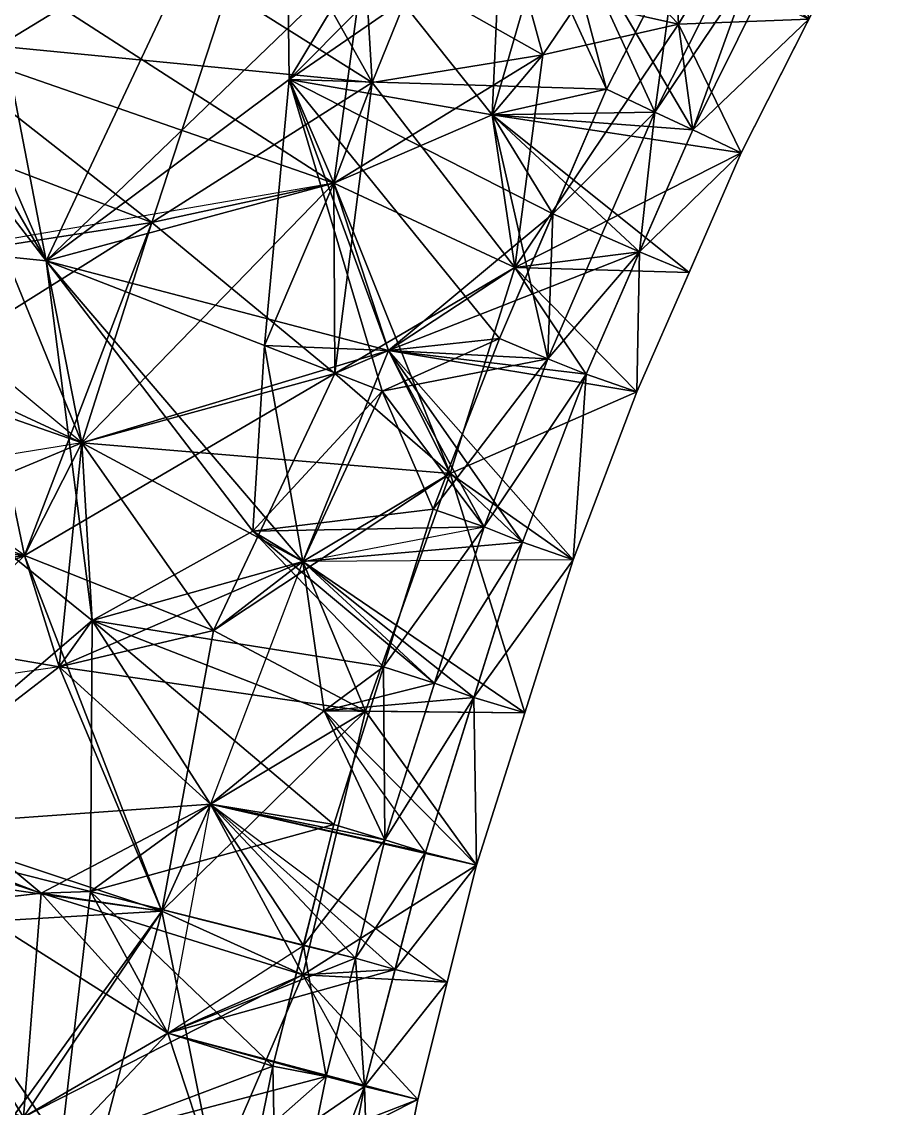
# Model space of a CAD drawing. Extents: x -22.5 to 0, y 0 to 22.5.
# Drawn here: x -19.476 to -16.12, y 4.005 to 8.275 of the extents above; entities that cross this region are included whole.
import ezdxf

# ---------------------------------------------------------------- set-up
doc = ezdxf.new("R2010")
doc.units = 0

msp = doc.modelspace()

# ---------------------------------------------------------------- linework, layer by layer
at = {"layer": 'Boundaries'}
for p, q in [((-16.63, 9.09, 59.83), (-17.18, 8.01, 59.83)), ((-16.12, 8.81, 58.9), (-16.65, 7.76, 58.9)), ((-17.18, 8.01, 59.83), (-17.6, 7.03, 59.83)), ((-16.65, 7.76, 58.9), (-17.06, 6.82, 58.9)), ((-17.6, 7.03, 59.83), (-17.86, 6.36, 59.83)), ((-17.06, 6.82, 58.9), (-17.31, 6.16, 58.9)), ((-17.86, 6.36, 59.83), (-18.25, 5.12, 59.83)), ((-17.31, 6.16, 58.9), (-17.69, 4.96, 58.9)), ((-18.25, 5.12, 59.83), (-18.49, 4.17, 59.83)), ((-17.69, 4.96, 58.9), (-17.92, 4.04, 58.9)), ((-18.49, 4.17, 59.83), (-18.68, 3.24, 59.83)), ((-17.92, 4.04, 58.9), (-18.1, 3.14, 58.9))]:
    msp.add_line(p, q, dxfattribs=at)
at = {"layer": 'Crown wall side1'}
for points in [[(-16.99, 7.92, 59.5), (-17.41, 6.95, 59.49), (-17.6, 7.03, 59.83), (-17.18, 8.01, 59.83)], [(-16.84, 7.85, 59.24), (-17.26, 6.89, 59.24), (-17.41, 6.95, 59.49), (-16.99, 7.92, 59.5)], [(-16.65, 7.76, 58.9), (-17.06, 6.82, 58.9), (-17.26, 6.89, 59.24), (-16.84, 7.85, 59.24)], [(-17.41, 6.95, 59.49), (-17.66, 6.29, 59.49), (-17.86, 6.36, 59.83), (-17.6, 7.03, 59.83)], [(-17.26, 6.89, 59.24), (-17.51, 6.23, 59.24), (-17.66, 6.29, 59.49), (-17.41, 6.95, 59.49)], [(-17.06, 6.82, 58.9), (-17.31, 6.16, 58.9), (-17.51, 6.23, 59.24), (-17.26, 6.89, 59.24)], [(-17.66, 6.29, 59.49), (-18.05, 5.06, 59.5), (-18.25, 5.12, 59.83), (-17.86, 6.36, 59.83)], [(-17.51, 6.23, 59.24), (-17.89, 5.01, 59.24), (-18.05, 5.06, 59.5), (-17.66, 6.29, 59.49)], [(-17.31, 6.16, 58.9), (-17.69, 4.96, 58.9), (-17.89, 5.01, 59.24), (-17.51, 6.23, 59.24)], [(-18.05, 5.06, 59.5), (-18.28, 4.13, 59.5), (-18.49, 4.17, 59.83), (-18.25, 5.12, 59.83)], [(-17.89, 5.01, 59.24), (-18.13, 4.09, 59.24), (-18.28, 4.13, 59.5), (-18.05, 5.06, 59.5)], [(-17.69, 4.96, 58.9), (-17.92, 4.04, 58.9), (-18.13, 4.09, 59.24), (-17.89, 5.01, 59.24)], [(-18.28, 4.13, 59.5), (-18.47, 3.2, 59.5), (-18.68, 3.24, 59.83), (-18.49, 4.17, 59.83)], [(-18.13, 4.09, 59.24), (-18.31, 3.17, 59.24), (-18.47, 3.2, 59.5), (-18.28, 4.13, 59.5)], [(-17.92, 4.04, 58.9), (-18.1, 3.14, 58.9), (-18.31, 3.17, 59.24), (-18.13, 4.09, 59.24)]]:
    msp.add_3dface(points, dxfattribs=at)
at = {"layer": 'Crown wall side2'}
for points in [[(-16.45, 8.99, 59.49), (-16.99, 7.92, 59.5), (-17.18, 8.01, 59.83), (-16.63, 9.09, 59.83)], [(-16.31, 8.92, 59.24), (-16.84, 7.85, 59.24), (-16.99, 7.92, 59.5), (-16.45, 8.99, 59.49)], [(-16.12, 8.81, 58.9), (-16.65, 7.76, 58.9), (-16.84, 7.85, 59.24), (-16.31, 8.92, 59.24)]]:
    msp.add_3dface(points, dxfattribs=at)
at = {"layer": 'Elements'}
for points in [[(-20.62, 8.95, 57.86), (-19.96, 10.34, 58.95), (-21.18, 7.52, 58.95), (-19.3809, 7.3356, 59.3866)], [(-20.62, 8.95, 57.86), (-18.4414, 9.3324, 59.4007), (-19.96, 10.34, 58.95), (-19.3809, 7.3356, 59.3866)], [(-18.4414, 9.3324, 59.4007), (-19.3809, 7.3356, 59.3866), (-20.62, 8.95, 57.86), (-19.9997, 8.7684, 57.583)], [(-18.4414, 9.3324, 59.4007), (-18.4262, 8.0477, 59.5337), (-19.3809, 7.3356, 59.3866), (-19.9997, 8.7684, 57.583)], [(-18.13, 8.54, 58.27), (-18.4262, 8.0477, 59.5337), (-18.4414, 9.3324, 59.4007), (-19.9997, 8.7684, 57.583)], [(-17.38, 8.77, 59.03), (-17.5839, 8.8957, 59.6403), (-18.4414, 9.3324, 59.4007), (-18.4262, 8.0477, 59.5337)], [(-17.38, 8.77, 59.03), (-18.4414, 9.3324, 59.4007), (-18.13, 8.54, 58.27), (-18.4262, 8.0477, 59.5337)], [(-19.76, 9.08, 57), (-19.4827, 9.2617, 55.4401), (-18.5327, 8.8106, 56.4522), (-20.0343, 7.896, 55.4259)], [(-19.76, 9.08, 57), (-18.5327, 8.8106, 56.4522), (-19.89, 8.21, 57.17), (-20.0343, 7.896, 55.4259)], [(-19.76, 9.08, 57), (-18.0996, 8.0356, 57.2863), (-18.13, 8.54, 58.27), (-19.9997, 8.7684, 57.583)], [(-19.89, 8.21, 57.17), (-18.0996, 8.0356, 57.2863), (-19.76, 9.08, 57), (-19.9997, 8.7684, 57.583)], [(-19.89, 8.21, 57.17), (-18.5327, 8.8106, 56.4522), (-19.76, 9.08, 57), (-18.0996, 8.0356, 57.2863)], [(-19.76, 9.08, 57), (-18.5327, 8.8106, 56.4522), (-18.13, 8.54, 58.27), (-18.0996, 8.0356, 57.2863)], [(-18.13, 8.54, 58.27), (-18.0996, 8.0356, 57.2863), (-18.5327, 8.8106, 56.4522), (-17.6819, 9.0679, 57.1389)], [(-18.13, 8.54, 58.27), (-17.4293, 8.1443, 57.8816), (-18.0996, 8.0356, 57.2863), (-17.6819, 9.0679, 57.1389)], [(-16.9274, 8.888, 57.9847), (-17.4293, 8.1443, 57.8816), (-18.13, 8.54, 58.27), (-17.6819, 9.0679, 57.1389)], [(-20.62, 8.95, 57.86), (-19.3809, 7.3356, 59.3866), (-21.18, 7.52, 58.95), (-19.9997, 8.7684, 57.583)], [(-17.38, 8.77, 59.03), (-16.8967, 8.2651, 58.373), (-16.9274, 8.888, 57.9847), (-16.4901, 8.9422, 58.4206)], [(-16.3852, 8.2847, 58.9), (-16.8967, 8.2651, 58.373), (-17.38, 8.77, 59.03), (-16.4901, 8.9422, 58.4206)], [(-17.18, 8.01, 59.83), (-18.4262, 8.0477, 59.5337), (-17.5839, 8.8957, 59.6403), (-17.6291, 7.9093, 58.9515)], [(-17.5839, 8.8957, 59.6403), (-18.4262, 8.0477, 59.5337), (-17.38, 8.77, 59.03), (-17.6291, 7.9093, 58.9515)], [(-18.13, 8.54, 58.27), (-16.9274, 8.888, 57.9847), (-17.38, 8.77, 59.03), (-16.8967, 8.2651, 58.373)], [(-18.13, 8.54, 58.27), (-17.4293, 8.1443, 57.8816), (-16.9274, 8.888, 57.9847), (-16.8967, 8.2651, 58.373)], [(-17.18, 8.01, 59.83), (-17.5839, 8.8957, 59.6403), (-17.38, 8.77, 59.03), (-17.6291, 7.9093, 58.9515)], [(-17.38, 8.77, 59.03), (-16.905, 8.5499, 59.83), (-17.5839, 8.8957, 59.6403), (-17.18, 8.01, 59.83)], [(-18.5327, 8.8106, 56.4522), (-18.9658, 7.4862, 56.6293), (-19.89, 8.21, 57.17), (-20.0343, 7.896, 55.4259)], [(-19.89, 8.21, 57.17), (-18.9658, 7.4862, 56.6293), (-18.5327, 8.8106, 56.4522), (-18.0996, 8.0356, 57.2863)], [(-21.18, 7.52, 58.95), (-19.3809, 7.3356, 59.3866), (-19.89, 8.21, 57.17), (-19.9997, 8.7684, 57.583)], [(-19.3809, 7.3356, 59.3866), (-18.4262, 8.0477, 59.5337), (-18.13, 8.54, 58.27), (-19.9997, 8.7684, 57.583)], [(-19.89, 8.21, 57.17), (-18.25, 7.64, 58.45), (-18.13, 8.54, 58.27), (-19.9997, 8.7684, 57.583)], [(-18.13, 8.54, 58.27), (-18.0996, 8.0356, 57.2863), (-19.89, 8.21, 57.17), (-19.9997, 8.7684, 57.583)], [(-18.25, 7.64, 58.45), (-19.3809, 7.3356, 59.3866), (-18.13, 8.54, 58.27), (-19.9997, 8.7684, 57.583)], [(-19.89, 8.21, 57.17), (-19.3809, 7.3356, 59.3866), (-18.25, 7.64, 58.45), (-19.9997, 8.7684, 57.583)], [(-17.38, 8.77, 59.03), (-18.4262, 8.0477, 59.5337), (-18.13, 8.54, 58.27), (-17.6291, 7.9093, 58.9515)], [(-17.38, 8.77, 59.03), (-17.6291, 7.9093, 58.9515), (-18.13, 8.54, 58.27), (-16.8967, 8.2651, 58.373)], [(-16.84, 7.85, 59.24), (-17.6291, 7.9093, 58.9515), (-17.38, 8.77, 59.03), (-16.8967, 8.2651, 58.373)], [(-17.38, 8.77, 59.03), (-16.84, 7.85, 59.24), (-16.99, 7.92, 59.5), (-17.6291, 7.9093, 58.9515)], [(-16.99, 7.92, 59.5), (-17.18, 8.01, 59.83), (-17.38, 8.77, 59.03), (-17.6291, 7.9093, 58.9515)], [(-16.84, 7.85, 59.24), (-17.38, 8.77, 59.03), (-16.99, 7.92, 59.5), (-16.6157, 8.4764, 59.3646)], [(-17.38, 8.77, 59.03), (-17.18, 8.01, 59.83), (-16.99, 7.92, 59.5), (-16.905, 8.5499, 59.83)], [(-17.38, 8.77, 59.03), (-16.84, 7.85, 59.24), (-16.3852, 8.2847, 58.9), (-16.6157, 8.4764, 59.3646)], [(-16.84, 7.85, 59.24), (-17.38, 8.77, 59.03), (-16.3852, 8.2847, 58.9), (-16.8967, 8.2651, 58.373)], [(-16.99, 7.92, 59.5), (-17.38, 8.77, 59.03), (-16.905, 8.5499, 59.83), (-16.6157, 8.4764, 59.3646)], [(-18.13, 8.54, 58.27), (-18.25, 7.64, 58.45), (-19.89, 8.21, 57.17), (-18.0996, 8.0356, 57.2863)], [(-18.13, 8.54, 58.27), (-19.3809, 7.3356, 59.3866), (-18.25, 7.64, 58.45), (-18.4262, 8.0477, 59.5337)], [(-18.13, 8.54, 58.27), (-18.4262, 8.0477, 59.5337), (-18.25, 7.64, 58.45), (-17.6291, 7.9093, 58.9515)], [(-18.25, 7.64, 58.45), (-17.4293, 8.1443, 57.8816), (-18.13, 8.54, 58.27), (-17.6291, 7.9093, 58.9515)], [(-18.25, 7.64, 58.45), (-18.0996, 8.0356, 57.2863), (-18.13, 8.54, 58.27), (-17.4293, 8.1443, 57.8816)], [(-18.13, 8.54, 58.27), (-17.6291, 7.9093, 58.9515), (-17.4293, 8.1443, 57.8816), (-16.8967, 8.2651, 58.373)], [(-16.84, 7.85, 59.24), (-16.3852, 8.2847, 58.9), (-16.65, 7.76, 58.9), (-16.8967, 8.2651, 58.373)], [(-17.5399, 7.3089, 58.2062), (-17.6291, 7.9093, 58.9515), (-16.65, 7.76, 58.9), (-16.8967, 8.2651, 58.373)], [(-16.65, 7.76, 58.9), (-17.6291, 7.9093, 58.9515), (-16.84, 7.85, 59.24), (-16.8967, 8.2651, 58.373)], [(-17.4293, 8.1443, 57.8816), (-17.6291, 7.9093, 58.9515), (-17.5399, 7.3089, 58.2062), (-16.8967, 8.2651, 58.373)], [(-19.24, 6.62, 58.06), (-20.9701, 8.0598, 57.1749), (-21.18, 7.52, 58.95), (-19.89, 8.21, 57.17)], [(-21.18, 7.52, 58.95), (-19.24, 6.62, 58.06), (-19.89, 8.21, 57.17), (-19.3809, 7.3356, 59.3866)], [(-19.24, 6.62, 58.06), (-20.9701, 8.0598, 57.1749), (-19.89, 8.21, 57.17), (-20.87, 7.19, 56.74)], [(-20.87, 7.19, 56.74), (-19.89, 8.21, 57.17), (-19.4659, 6.1773, 56.7279), (-18.9658, 7.4862, 56.6293)], [(-19.4659, 6.1773, 56.7279), (-19.89, 8.21, 57.17), (-20.87, 7.19, 56.74), (-19.24, 6.62, 58.06)], [(-19.89, 8.21, 57.17), (-18.9658, 7.4862, 56.6293), (-20.87, 7.19, 56.74), (-20.0343, 7.896, 55.4259)], [(-19.89, 8.21, 57.17), (-19.24, 6.62, 58.06), (-18.25, 7.64, 58.45), (-19.3809, 7.3356, 59.3866)], [(-19.89, 8.21, 57.17), (-19.24, 6.62, 58.06), (-19.4659, 6.1773, 56.7279), (-18.9658, 7.4862, 56.6293)], [(-18.25, 7.64, 58.45), (-18.9658, 7.4862, 56.6293), (-19.89, 8.21, 57.17), (-18.0996, 8.0356, 57.2863)], [(-18.25, 7.64, 58.45), (-19.24, 6.62, 58.06), (-19.89, 8.21, 57.17), (-18.9658, 7.4862, 56.6293)], [(-17.5399, 7.3089, 58.2062), (-17.4293, 8.1443, 57.8816), (-18.25, 7.64, 58.45), (-17.6291, 7.9093, 58.9515)], [(-17.5399, 7.3089, 58.2062), (-18.0996, 8.0356, 57.2863), (-18.25, 7.64, 58.45), (-17.4293, 8.1443, 57.8816)], [(-19.24, 6.62, 58.06), (-21.18, 7.52, 58.95), (-20.9701, 8.0598, 57.1749), (-20.7611, 5.9848, 57.6722)], [(-20.9701, 8.0598, 57.1749), (-20.87, 7.19, 56.74), (-19.24, 6.62, 58.06), (-20.7611, 5.9848, 57.6722)], [(-18.25, 7.64, 58.45), (-18.4262, 8.0477, 59.5337), (-19.3809, 7.3356, 59.3866), (-18.5235, 7.0029, 59.6169)], [(-18.2472, 6.8923, 57.68), (-18.9658, 7.4862, 56.6293), (-18.25, 7.64, 58.45), (-18.0996, 8.0356, 57.2863)], [(-18.5235, 7.0029, 59.6169), (-18.0358, 6.9832, 58.9294), (-18.4262, 8.0477, 59.5337), (-18.0602, 6.8231, 59.7413)], [(-18.4262, 8.0477, 59.5337), (-18.5235, 7.0029, 59.6169), (-18.25, 7.64, 58.45), (-18.0358, 6.9832, 58.9294)], [(-17.39, 7.52, 59.83), (-18.4262, 8.0477, 59.5337), (-17.18, 8.01, 59.83), (-17.6291, 7.9093, 58.9515)], [(-18.25, 7.64, 58.45), (-17.6291, 7.9093, 58.9515), (-18.4262, 8.0477, 59.5337), (-18.0358, 6.9832, 58.9294)], [(-17.6, 7.03, 59.83), (-18.4262, 8.0477, 59.5337), (-17.39, 7.52, 59.83), (-18.0358, 6.9832, 58.9294)], [(-18.4262, 8.0477, 59.5337), (-17.6291, 7.9093, 58.9515), (-17.39, 7.52, 59.83), (-18.0358, 6.9832, 58.9294)], [(-18.4262, 8.0477, 59.5337), (-18.0358, 6.9832, 58.9294), (-17.6, 7.03, 59.83), (-18.0602, 6.8231, 59.7413)], [(-18.25, 7.64, 58.45), (-17.5399, 7.3089, 58.2062), (-18.2472, 6.8923, 57.68), (-18.0996, 8.0356, 57.2863)], [(-17.39, 7.52, 59.83), (-17.18, 8.01, 59.83), (-16.99, 7.92, 59.5), (-17.6291, 7.9093, 58.9515)], [(-17.5399, 7.3089, 58.2062), (-17.6291, 7.9093, 58.9515), (-18.25, 7.64, 58.45), (-18.0358, 6.9832, 58.9294)], [(-17.39, 7.52, 59.83), (-17.6291, 7.9093, 58.9515), (-17.41, 6.95, 59.49), (-18.0358, 6.9832, 58.9294)], [(-17.41, 6.95, 59.49), (-17.6291, 7.9093, 58.9515), (-17.05, 7.3701, 59.24), (-18.0358, 6.9832, 58.9294)], [(-17.05, 7.3701, 59.24), (-17.6291, 7.9093, 58.9515), (-17.5399, 7.3089, 58.2062), (-18.0358, 6.9832, 58.9294)], [(-16.99, 7.92, 59.5), (-16.84, 7.85, 59.24), (-17.05, 7.3701, 59.24), (-17.6291, 7.9093, 58.9515)], [(-16.99, 7.92, 59.5), (-17.05, 7.3701, 59.24), (-17.39, 7.52, 59.83), (-17.6291, 7.9093, 58.9515)], [(-17.41, 6.95, 59.49), (-17.39, 7.52, 59.83), (-17.05, 7.3701, 59.24), (-17.6291, 7.9093, 58.9515)], [(-16.65, 7.76, 58.9), (-17.05, 7.3701, 59.24), (-16.84, 7.85, 59.24), (-17.6291, 7.9093, 58.9515)], [(-16.65, 7.76, 58.9), (-16.8551, 7.2898, 58.9), (-17.05, 7.3701, 59.24), (-17.6291, 7.9093, 58.9515)], [(-16.65, 7.76, 58.9), (-17.5399, 7.3089, 58.2062), (-16.8551, 7.2898, 58.9), (-17.6291, 7.9093, 58.9515)], [(-16.8551, 7.2898, 58.9), (-17.5399, 7.3089, 58.2062), (-17.05, 7.3701, 59.24), (-17.6291, 7.9093, 58.9515)], [(-18.9658, 7.4862, 56.6293), (-20.5196, 6.5094, 55.5084), (-20.87, 7.19, 56.74), (-20.0343, 7.896, 55.4259)], [(-18.25, 7.64, 58.45), (-18.5235, 7.0029, 59.6169), (-19.3809, 7.3356, 59.3866), (-18.0358, 6.9832, 58.9294)], [(-18.25, 7.64, 58.45), (-19.3809, 7.3356, 59.3866), (-19.24, 6.62, 58.06), (-18.0358, 6.9832, 58.9294)], [(-19.24, 6.62, 58.06), (-18.2472, 6.8923, 57.68), (-18.25, 7.64, 58.45), (-18.0358, 6.9832, 58.9294)], [(-18.25, 7.64, 58.45), (-18.2472, 6.8923, 57.68), (-19.24, 6.62, 58.06), (-18.9658, 7.4862, 56.6293)], [(-18.2472, 6.8923, 57.68), (-17.7941, 6.4991, 58.2857), (-18.25, 7.64, 58.45), (-18.0358, 6.9832, 58.9294)], [(-18.25, 7.64, 58.45), (-17.7941, 6.4991, 58.2857), (-17.5399, 7.3089, 58.2062), (-18.0358, 6.9832, 58.9294)], [(-18.2472, 6.8923, 57.68), (-17.5399, 7.3089, 58.2062), (-18.25, 7.64, 58.45), (-17.7941, 6.4991, 58.2857)], [(-21.18, 7.52, 58.95), (-19.2003, 5.9221, 59.5364), (-20.1615, 5.0976, 59.3668), (-20.7611, 5.9848, 57.6722)], [(-19.24, 6.62, 58.06), (-19.3809, 7.3356, 59.3866), (-21.18, 7.52, 58.95), (-19.2003, 5.9221, 59.5364)], [(-19.24, 6.62, 58.06), (-19.2003, 5.9221, 59.5364), (-21.18, 7.52, 58.95), (-20.7611, 5.9848, 57.6722)], [(-17.41, 6.95, 59.49), (-17.6, 7.03, 59.83), (-17.39, 7.52, 59.83), (-18.0358, 6.9832, 58.9294)], [(-20.87, 7.19, 56.74), (-18.9658, 7.4862, 56.6293), (-19.4659, 6.1773, 56.7279), (-20.5196, 6.5094, 55.5084)], [(-19.24, 6.62, 58.06), (-18.2472, 6.8923, 57.68), (-19.4659, 6.1773, 56.7279), (-18.9658, 7.4862, 56.6293)], [(-17.05, 7.3701, 59.24), (-17.26, 6.89, 59.24), (-17.41, 6.95, 59.49), (-18.0358, 6.9832, 58.9294)], [(-17.05, 7.3701, 59.24), (-17.5399, 7.3089, 58.2062), (-17.26, 6.89, 59.24), (-18.0358, 6.9832, 58.9294)], [(-17.05, 7.3701, 59.24), (-16.8551, 7.2898, 58.9), (-17.06, 6.82, 58.9), (-17.5399, 7.3089, 58.2062)], [(-17.05, 7.3701, 59.24), (-17.06, 6.82, 58.9), (-17.26, 6.89, 59.24), (-17.5399, 7.3089, 58.2062)], [(-18.5235, 7.0029, 59.6169), (-18.3729, 6.1533, 58.9179), (-19.3809, 7.3356, 59.3866), (-18.0358, 6.9832, 58.9294)], [(-19.3809, 7.3356, 59.3866), (-19.2003, 5.9221, 59.5364), (-19.24, 6.62, 58.06), (-18.3729, 6.1533, 58.9179)], [(-19.2003, 5.9221, 59.5364), (-18.3729, 6.1533, 58.9179), (-19.3809, 7.3356, 59.3866), (-18.5687, 6.2725, 59.6634)], [(-19.3809, 7.3356, 59.3866), (-18.3729, 6.1533, 58.9179), (-18.5235, 7.0029, 59.6169), (-18.5687, 6.2725, 59.6634)], [(-19.3809, 7.3356, 59.3866), (-18.3729, 6.1533, 58.9179), (-19.24, 6.62, 58.06), (-18.0358, 6.9832, 58.9294)], [(-17.5399, 7.3089, 58.2062), (-17.7941, 6.4991, 58.2857), (-17.06, 6.82, 58.9), (-18.0358, 6.9832, 58.9294)], [(-17.26, 6.89, 59.24), (-17.5399, 7.3089, 58.2062), (-17.06, 6.82, 58.9), (-18.0358, 6.9832, 58.9294)], [(-19.4659, 6.1773, 56.7279), (-20.97, 6.34, 56.87), (-20.87, 7.19, 56.74), (-20.5196, 6.5094, 55.5084)], [(-20.97, 6.34, 56.87), (-19.4659, 6.1773, 56.7279), (-20.87, 7.19, 56.74), (-20.7611, 5.9848, 57.6722)], [(-19.4659, 6.1773, 56.7279), (-19.24, 6.62, 58.06), (-20.87, 7.19, 56.74), (-20.7611, 5.9848, 57.6722)], [(-18.5235, 7.0029, 59.6169), (-18.5687, 6.2725, 59.6634), (-18.3729, 6.1533, 58.9179), (-18.0602, 6.8231, 59.7413)], [(-18.3729, 6.1533, 58.9179), (-18.0358, 6.9832, 58.9294), (-18.5235, 7.0029, 59.6169), (-18.0602, 6.8231, 59.7413)], [(-17.6, 7.03, 59.83), (-18.0358, 6.9832, 58.9294), (-17.41, 6.95, 59.49), (-18.0602, 6.8231, 59.7413)], [(-17.86, 6.36, 59.83), (-17.6, 7.03, 59.83), (-17.41, 6.95, 59.49), (-18.0602, 6.8231, 59.7413)], [(-19.24, 6.62, 58.06), (-18.3729, 6.1533, 58.9179), (-17.7941, 6.4991, 58.2857), (-18.0358, 6.9832, 58.9294)], [(-19.24, 6.62, 58.06), (-17.7941, 6.4991, 58.2857), (-18.2472, 6.8923, 57.68), (-18.0358, 6.9832, 58.9294)], [(-17.7941, 6.4991, 58.2857), (-18.3729, 6.1533, 58.9179), (-17.51, 6.23, 59.24), (-18.0358, 6.9832, 58.9294)], [(-17.66, 6.29, 59.49), (-18.0358, 6.9832, 58.9294), (-18.3729, 6.1533, 58.9179), (-18.0602, 6.8231, 59.7413)], [(-17.51, 6.23, 59.24), (-18.3729, 6.1533, 58.9179), (-17.66, 6.29, 59.49), (-18.0358, 6.9832, 58.9294)], [(-17.41, 6.95, 59.49), (-18.0358, 6.9832, 58.9294), (-17.66, 6.29, 59.49), (-18.0602, 6.8231, 59.7413)], [(-17.66, 6.29, 59.49), (-17.41, 6.95, 59.49), (-17.26, 6.89, 59.24), (-18.0358, 6.9832, 58.9294)], [(-17.26, 6.89, 59.24), (-17.31, 6.16, 58.9), (-17.51, 6.23, 59.24), (-18.0358, 6.9832, 58.9294)], [(-17.31, 6.16, 58.9), (-17.7941, 6.4991, 58.2857), (-17.51, 6.23, 59.24), (-18.0358, 6.9832, 58.9294)], [(-17.51, 6.23, 59.24), (-17.66, 6.29, 59.49), (-17.26, 6.89, 59.24), (-18.0358, 6.9832, 58.9294)], [(-17.31, 6.16, 58.9), (-17.26, 6.89, 59.24), (-17.06, 6.82, 58.9), (-18.0358, 6.9832, 58.9294)], [(-17.06, 6.82, 58.9), (-17.7941, 6.4991, 58.2857), (-17.31, 6.16, 58.9), (-18.0358, 6.9832, 58.9294)], [(-17.41, 6.95, 59.49), (-17.66, 6.29, 59.49), (-17.86, 6.36, 59.83), (-18.0602, 6.8231, 59.7413)], [(-19.4659, 6.1773, 56.7279), (-18.2472, 6.8923, 57.68), (-19.24, 6.62, 58.06), (-18.7235, 5.8819, 57.524)], [(-19.24, 6.62, 58.06), (-18.7235, 5.8819, 57.524), (-18.2472, 6.8923, 57.68), (-17.7941, 6.4991, 58.2857)], [(-17.66, 6.29, 59.49), (-18.5687, 6.2725, 59.6634), (-17.86, 6.36, 59.83), (-18.0602, 6.8231, 59.7413)], [(-18.3729, 6.1533, 58.9179), (-18.5687, 6.2725, 59.6634), (-17.66, 6.29, 59.49), (-18.0602, 6.8231, 59.7413)], [(-19.4659, 6.1773, 56.7279), (-19.33, 5.74, 58.19), (-19.24, 6.62, 58.06), (-20.7611, 5.9848, 57.6722)], [(-19.33, 5.74, 58.19), (-19.2003, 5.9221, 59.5364), (-19.24, 6.62, 58.06), (-20.7611, 5.9848, 57.6722)], [(-19.24, 6.62, 58.06), (-19.33, 5.74, 58.19), (-19.4659, 6.1773, 56.7279), (-18.7235, 5.8819, 57.524)], [(-19.24, 6.62, 58.06), (-19.2003, 5.9221, 59.5364), (-19.33, 5.74, 58.19), (-18.3729, 6.1533, 58.9179)], [(-19.33, 5.74, 58.19), (-18.7235, 5.8819, 57.524), (-19.24, 6.62, 58.06), (-18.3729, 6.1533, 58.9179)], [(-18.7235, 5.8819, 57.524), (-17.7941, 6.4991, 58.2857), (-19.24, 6.62, 58.06), (-18.3729, 6.1533, 58.9179)], [(-19.4659, 6.1773, 56.7279), (-20.6583, 5.0253, 55.8203), (-20.97, 6.34, 56.87), (-20.5196, 6.5094, 55.5084)], [(-18.7235, 5.8819, 57.524), (-18.1257, 5.5661, 58.2484), (-17.7941, 6.4991, 58.2857), (-18.3729, 6.1533, 58.9179)], [(-17.51, 6.23, 59.24), (-17.7941, 6.4991, 58.2857), (-17.31, 6.16, 58.9), (-18.3729, 6.1533, 58.9179)], [(-18.1257, 5.5661, 58.2484), (-17.5002, 5.5594, 58.9), (-17.7941, 6.4991, 58.2857), (-18.3729, 6.1533, 58.9179)], [(-17.7941, 6.4991, 58.2857), (-17.5002, 5.5594, 58.9), (-17.31, 6.16, 58.9), (-18.3729, 6.1533, 58.9179)], [(-19.4659, 6.1773, 56.7279), (-21.06, 5.49, 56.98), (-20.97, 6.34, 56.87), (-20.6583, 5.0253, 55.8203)], [(-21.06, 5.49, 56.98), (-19.4659, 6.1773, 56.7279), (-20.97, 6.34, 56.87), (-20.7611, 5.9848, 57.6722)], [(-17.66, 6.29, 59.49), (-18.0549, 5.7403, 59.83), (-17.86, 6.36, 59.83), (-18.5687, 6.2725, 59.6634)], [(-17.66, 6.29, 59.49), (-17.8549, 5.6754, 59.495), (-18.0549, 5.7403, 59.83), (-18.5687, 6.2725, 59.6634)], [(-18.3729, 6.1533, 58.9179), (-17.8549, 5.6754, 59.495), (-17.66, 6.29, 59.49), (-18.5687, 6.2725, 59.6634)], [(-17.51, 6.23, 59.24), (-18.3729, 6.1533, 58.9179), (-17.8549, 5.6754, 59.495), (-17.66, 6.29, 59.49)], [(-18.0549, 5.7403, 59.83), (-18.2883, 5.5665, 59.075), (-19.2003, 5.9221, 59.5364), (-18.5687, 6.2725, 59.6634)], [(-19.2003, 5.9221, 59.5364), (-18.2883, 5.5665, 59.075), (-18.3729, 6.1533, 58.9179), (-18.5687, 6.2725, 59.6634)], [(-17.8549, 5.6754, 59.495), (-18.2883, 5.5665, 59.075), (-18.0549, 5.7403, 59.83), (-18.5687, 6.2725, 59.6634)], [(-18.3729, 6.1533, 58.9179), (-18.2883, 5.5665, 59.075), (-17.8549, 5.6754, 59.495), (-18.5687, 6.2725, 59.6634)], [(-17.51, 6.23, 59.24), (-17.7, 5.6198, 59.24), (-17.8549, 5.6754, 59.495), (-18.3729, 6.1533, 58.9179)], [(-17.31, 6.16, 58.9), (-18.3729, 6.1533, 58.9179), (-17.7, 5.6198, 59.24), (-17.51, 6.23, 59.24)], [(-21.06, 5.49, 56.98), (-18.9258, 4.7802, 57.6565), (-19.4659, 6.1773, 56.7279), (-20.7611, 5.9848, 57.6722)], [(-19.4659, 6.1773, 56.7279), (-18.9258, 4.7802, 57.6565), (-21.06, 5.49, 56.98), (-20.6583, 5.0253, 55.8203)], [(-19.4659, 6.1773, 56.7279), (-18.9258, 4.7802, 57.6565), (-19.33, 5.74, 58.19), (-20.7611, 5.9848, 57.6722)], [(-19.33, 5.74, 58.19), (-18.9258, 4.7802, 57.6565), (-19.4659, 6.1773, 56.7279), (-18.7235, 5.8819, 57.524)], [(-19.33, 5.74, 58.19), (-18.7345, 5.2004, 58.8677), (-18.1257, 5.5661, 58.2484), (-18.3729, 6.1533, 58.9179)], [(-19.2003, 5.9221, 59.5364), (-18.7345, 5.2004, 58.8677), (-19.33, 5.74, 58.19), (-18.3729, 6.1533, 58.9179)], [(-19.33, 5.74, 58.19), (-18.1257, 5.5661, 58.2484), (-18.7235, 5.8819, 57.524), (-18.3729, 6.1533, 58.9179)], [(-18.3729, 6.1533, 58.9179), (-19.2003, 5.9221, 59.5364), (-18.7345, 5.2004, 58.8677), (-18.2883, 5.5665, 59.075)], [(-18.3729, 6.1533, 58.9179), (-18.7345, 5.2004, 58.8677), (-18.1257, 5.5661, 58.2484), (-18.2883, 5.5665, 59.075)], [(-17.7, 5.6198, 59.24), (-17.31, 6.16, 58.9), (-17.5002, 5.5594, 58.9), (-18.3729, 6.1533, 58.9179)], [(-17.8549, 5.6754, 59.495), (-18.3729, 6.1533, 58.9179), (-17.7, 5.6198, 59.24), (-18.2883, 5.5665, 59.075)], [(-17.7, 5.6198, 59.24), (-18.3729, 6.1533, 58.9179), (-17.5002, 5.5594, 58.9), (-18.2883, 5.5665, 59.075)], [(-17.5002, 5.5594, 58.9), (-18.3729, 6.1533, 58.9179), (-18.1257, 5.5661, 58.2484), (-18.2883, 5.5665, 59.075)], [(-21.13, 4.65, 57.08), (-20.1615, 5.0976, 59.3668), (-19.4, 4.85, 58.3), (-20.7611, 5.9848, 57.6722)], [(-21.06, 5.49, 56.98), (-21.13, 4.65, 57.08), (-19.4, 4.85, 58.3), (-20.7611, 5.9848, 57.6722)], [(-19.4, 4.85, 58.3), (-18.9258, 4.7802, 57.6565), (-21.06, 5.49, 56.98), (-20.7611, 5.9848, 57.6722)], [(-19.4, 4.85, 58.3), (-20.1615, 5.0976, 59.3668), (-19.33, 5.74, 58.19), (-20.7611, 5.9848, 57.6722)], [(-19.33, 5.74, 58.19), (-18.9258, 4.7802, 57.6565), (-19.4, 4.85, 58.3), (-20.7611, 5.9848, 57.6722)], [(-20.1615, 5.0976, 59.3668), (-19.2003, 5.9221, 59.5364), (-19.33, 5.74, 58.19), (-20.7611, 5.9848, 57.6722)], [(-19.2003, 5.9221, 59.5364), (-19.2065, 4.8563, 59.6137), (-20.1615, 5.0976, 59.3668), (-18.7345, 5.2004, 58.8677)], [(-19.33, 5.74, 58.19), (-19.2003, 5.9221, 59.5364), (-20.1615, 5.0976, 59.3668), (-18.7345, 5.2004, 58.8677)], [(-18.25, 5.12, 59.83), (-19.2065, 4.8563, 59.6137), (-19.2003, 5.9221, 59.5364), (-18.7345, 5.2004, 58.8677)], [(-18.0549, 5.7403, 59.83), (-18.25, 5.12, 59.83), (-19.2003, 5.9221, 59.5364), (-18.2883, 5.5665, 59.075)], [(-19.2003, 5.9221, 59.5364), (-18.25, 5.12, 59.83), (-18.7345, 5.2004, 58.8677), (-18.2883, 5.5665, 59.075)], [(-18.9258, 4.7802, 57.6565), (-18.7235, 5.8819, 57.524), (-19.33, 5.74, 58.19), (-18.1257, 5.5661, 58.2484)], [(-19.33, 5.74, 58.19), (-20.1615, 5.0976, 59.3668), (-19.4, 4.85, 58.3), (-18.7345, 5.2004, 58.8677)], [(-19.4, 4.85, 58.3), (-18.9258, 4.7802, 57.6565), (-19.33, 5.74, 58.19), (-18.7345, 5.2004, 58.8677)], [(-18.9258, 4.7802, 57.6565), (-18.1257, 5.5661, 58.2484), (-19.33, 5.74, 58.19), (-18.7345, 5.2004, 58.8677)], [(-17.8549, 5.6754, 59.495), (-18.05, 5.06, 59.5), (-18.0549, 5.7403, 59.83), (-18.2883, 5.5665, 59.075)], [(-18.05, 5.06, 59.5), (-18.25, 5.12, 59.83), (-18.0549, 5.7403, 59.83), (-18.2883, 5.5665, 59.075)], [(-17.8549, 5.6754, 59.495), (-17.7, 5.6198, 59.24), (-18.05, 5.06, 59.5), (-18.2883, 5.5665, 59.075)], [(-17.7, 5.6198, 59.24), (-17.89, 5.01, 59.24), (-18.05, 5.06, 59.5), (-18.2883, 5.5665, 59.075)], [(-17.5002, 5.5594, 58.9), (-17.69, 4.96, 58.9), (-17.7, 5.6198, 59.24), (-18.2883, 5.5665, 59.075)], [(-17.69, 4.96, 58.9), (-17.89, 5.01, 59.24), (-17.7, 5.6198, 59.24), (-18.2883, 5.5665, 59.075)], [(-18.9258, 4.7802, 57.6565), (-18.3717, 4.5293, 58.3078), (-18.1257, 5.5661, 58.2484), (-18.7345, 5.2004, 58.8677)], [(-18.05, 5.06, 59.5), (-17.89, 5.01, 59.24), (-18.7345, 5.2004, 58.8677), (-18.2883, 5.5665, 59.075)], [(-18.7345, 5.2004, 58.8677), (-18.25, 5.12, 59.83), (-18.05, 5.06, 59.5), (-18.2883, 5.5665, 59.075)], [(-18.1257, 5.5661, 58.2484), (-18.7345, 5.2004, 58.8677), (-17.69, 4.96, 58.9), (-18.2883, 5.5665, 59.075)], [(-17.69, 4.96, 58.9), (-18.7345, 5.2004, 58.8677), (-17.89, 5.01, 59.24), (-18.2883, 5.5665, 59.075)], [(-18.1257, 5.5661, 58.2484), (-18.3717, 4.5293, 58.3078), (-17.69, 4.96, 58.9), (-18.7345, 5.2004, 58.8677)], [(-18.1257, 5.5661, 58.2484), (-17.69, 4.96, 58.9), (-17.5002, 5.5594, 58.9), (-18.2883, 5.5665, 59.075)], [(-21.06, 5.49, 56.98), (-19.4, 4.85, 58.3), (-21.13, 4.65, 57.08), (-18.9258, 4.7802, 57.6565)], [(-21.06, 5.49, 56.98), (-18.9258, 4.7802, 57.6565), (-21.13, 4.65, 57.08), (-20.6583, 5.0253, 55.8203)], [(-20.1615, 5.0976, 59.3668), (-19.2065, 4.8563, 59.6137), (-19.4, 4.85, 58.3), (-18.7345, 5.2004, 58.8677)], [(-19.4, 4.85, 58.3), (-18.7345, 5.2004, 58.8677), (-19.2065, 4.8563, 59.6137), (-18.9024, 4.3002, 58.9384)], [(-19.4, 4.85, 58.3), (-18.3717, 4.5293, 58.3078), (-18.9258, 4.7802, 57.6565), (-18.7345, 5.2004, 58.8677)], [(-18.3717, 4.5293, 58.3078), (-18.7345, 5.2004, 58.8677), (-19.4, 4.85, 58.3), (-18.9024, 4.3002, 58.9384)], [(-18.7345, 5.2004, 58.8677), (-18.3701, 4.6447, 59.83), (-18.25, 5.12, 59.83), (-19.2065, 4.8563, 59.6137)], [(-18.7345, 5.2004, 58.8677), (-18.1649, 4.5954, 59.5), (-19.2065, 4.8563, 59.6137), (-18.9024, 4.3002, 58.9384)], [(-18.7345, 5.2004, 58.8677), (-18.3701, 4.6447, 59.83), (-19.2065, 4.8563, 59.6137), (-18.1649, 4.5954, 59.5)], [(-18.0101, 4.5497, 59.24), (-18.9024, 4.3002, 58.9384), (-18.7345, 5.2004, 58.8677), (-18.3717, 4.5293, 58.3078)], [(-18.9024, 4.3002, 58.9384), (-18.0101, 4.5497, 59.24), (-18.7345, 5.2004, 58.8677), (-18.1649, 4.5954, 59.5)], [(-18.7345, 5.2004, 58.8677), (-18.0101, 4.5497, 59.24), (-17.69, 4.96, 58.9), (-17.89, 5.01, 59.24)], [(-18.7345, 5.2004, 58.8677), (-18.1649, 4.5954, 59.5), (-17.89, 5.01, 59.24), (-18.05, 5.06, 59.5)], [(-18.7345, 5.2004, 58.8677), (-17.805, 4.5001, 58.9), (-18.3717, 4.5293, 58.3078), (-17.69, 4.96, 58.9)], [(-18.7345, 5.2004, 58.8677), (-17.805, 4.5001, 58.9), (-17.69, 4.96, 58.9), (-18.0101, 4.5497, 59.24)], [(-18.3701, 4.6447, 59.83), (-18.7345, 5.2004, 58.8677), (-18.05, 5.06, 59.5), (-18.1649, 4.5954, 59.5)], [(-18.7345, 5.2004, 58.8677), (-18.25, 5.12, 59.83), (-18.3701, 4.6447, 59.83), (-18.05, 5.06, 59.5)], [(-18.7345, 5.2004, 58.8677), (-17.805, 4.5001, 58.9), (-18.0101, 4.5497, 59.24), (-18.3717, 4.5293, 58.3078)], [(-18.7345, 5.2004, 58.8677), (-18.0101, 4.5497, 59.24), (-17.89, 5.01, 59.24), (-18.1649, 4.5954, 59.5)], [(-19.47, 3.97, 58.39), (-20.1615, 5.0976, 59.3668), (-22.01, 4.57, 58.95), (-19.9326, 3.191, 59.5191)], [(-21.13, 4.65, 57.08), (-22.01, 4.57, 58.95), (-19.47, 3.97, 58.39), (-20.1615, 5.0976, 59.3668)], [(-21.13, 4.65, 57.08), (-19.47, 3.97, 58.39), (-19.4, 4.85, 58.3), (-20.1615, 5.0976, 59.3668)], [(-19.2065, 4.8563, 59.6137), (-19.3222, 3.8556, 59.6378), (-20.1615, 5.0976, 59.3668), (-18.9024, 4.3002, 58.9384)], [(-19.4, 4.85, 58.3), (-19.2065, 4.8563, 59.6137), (-20.1615, 5.0976, 59.3668), (-18.9024, 4.3002, 58.9384)], [(-19.4, 4.85, 58.3), (-20.1615, 5.0976, 59.3668), (-19.47, 3.97, 58.39), (-18.9024, 4.3002, 58.9384)], [(-20.1615, 5.0976, 59.3668), (-19.9326, 3.191, 59.5191), (-19.47, 3.97, 58.39), (-19.3222, 3.8556, 59.6378)], [(-20.1615, 5.0976, 59.3668), (-19.3222, 3.8556, 59.6378), (-19.47, 3.97, 58.39), (-18.9024, 4.3002, 58.9384)], [(-21.13, 4.65, 57.08), (-18.9258, 4.7802, 57.6565), (-20.0569, 3.2187, 56.6268), (-20.6583, 5.0253, 55.8203)], [(-21.13, 4.65, 57.08), (-19.4, 4.85, 58.3), (-19.47, 3.97, 58.39), (-18.9258, 4.7802, 57.6565)], [(-19.47, 3.97, 58.39), (-18.3717, 4.5293, 58.3078), (-19.4, 4.85, 58.3), (-18.9024, 4.3002, 58.9384)], [(-19.47, 3.97, 58.39), (-18.9258, 4.7802, 57.6565), (-19.4, 4.85, 58.3), (-18.3717, 4.5293, 58.3078)], [(-18.49, 4.17, 59.83), (-19.3222, 3.8556, 59.6378), (-19.2065, 4.8563, 59.6137), (-18.9024, 4.3002, 58.9384)], [(-18.9024, 4.3002, 58.9384), (-18.3701, 4.6447, 59.83), (-18.1649, 4.5954, 59.5), (-19.2065, 4.8563, 59.6137)], [(-18.9024, 4.3002, 58.9384), (-18.3701, 4.6447, 59.83), (-19.2065, 4.8563, 59.6137), (-18.49, 4.17, 59.83)], [(-19.47, 3.97, 58.39), (-20.0569, 3.2187, 56.6268), (-21.13, 4.65, 57.08), (-18.9258, 4.7802, 57.6565)], [(-20.0569, 3.2187, 56.6268), (-18.9258, 4.7802, 57.6565), (-19.47, 3.97, 58.39), (-19.4195, 2.8893, 57.4276)], [(-18.9258, 4.7802, 57.6565), (-18.7148, 3.731, 58.1101), (-19.47, 3.97, 58.39), (-19.4195, 2.8893, 57.4276)], [(-19.47, 3.97, 58.39), (-18.7148, 3.731, 58.1101), (-18.9258, 4.7802, 57.6565), (-18.3717, 4.5293, 58.3078)], [(-21.13, 4.65, 57.08), (-19.47, 3.97, 58.39), (-22.01, 4.57, 58.95), (-21.2, 3.8, 57.16)], [(-21.13, 4.65, 57.08), (-19.47, 3.97, 58.39), (-21.2, 3.8, 57.16), (-20.0569, 3.2187, 56.6268)], [(-18.9024, 4.3002, 58.9384), (-18.1649, 4.5954, 59.5), (-18.3701, 4.6447, 59.83), (-18.28, 4.13, 59.5)], [(-18.9024, 4.3002, 58.9384), (-18.28, 4.13, 59.5), (-18.3701, 4.6447, 59.83), (-18.49, 4.17, 59.83)], [(-21.2, 3.8, 57.16), (-19.47, 3.97, 58.39), (-22.01, 4.57, 58.95), (-19.9326, 3.191, 59.5191)], [(-18.1649, 4.5954, 59.5), (-18.13, 4.09, 59.24), (-18.28, 4.13, 59.5), (-18.9024, 4.3002, 58.9384)], [(-18.9024, 4.3002, 58.9384), (-18.0101, 4.5497, 59.24), (-18.1649, 4.5954, 59.5), (-18.13, 4.09, 59.24)], [(-18.7148, 3.731, 58.1101), (-18.3717, 4.5293, 58.3078), (-19.47, 3.97, 58.39), (-18.9024, 4.3002, 58.9384)], [(-18.9024, 4.3002, 58.9384), (-18.0101, 4.5497, 59.24), (-18.13, 4.09, 59.24), (-18.3717, 4.5293, 58.3078)], [(-17.92, 4.04, 58.9), (-18.3717, 4.5293, 58.3078), (-18.7148, 3.731, 58.1101), (-18.9024, 4.3002, 58.9384)], [(-18.13, 4.09, 59.24), (-18.3717, 4.5293, 58.3078), (-17.92, 4.04, 58.9), (-18.9024, 4.3002, 58.9384)], [(-17.805, 4.5001, 58.9), (-18.13, 4.09, 59.24), (-18.0101, 4.5497, 59.24), (-18.3717, 4.5293, 58.3078)], [(-18.13, 4.09, 59.24), (-18.3717, 4.5293, 58.3078), (-17.805, 4.5001, 58.9), (-17.92, 4.04, 58.9)], [(-18.7148, 3.731, 58.1101), (-18.9024, 4.3002, 58.9384), (-19.47, 3.97, 58.39), (-19.0038, 3.4914, 58.9569)], [(-19.47, 3.97, 58.39), (-18.9024, 4.3002, 58.9384), (-19.3222, 3.8556, 59.6378), (-19.0038, 3.4914, 58.9569)], [(-19.3222, 3.8556, 59.6378), (-18.9024, 4.3002, 58.9384), (-18.28, 4.13, 59.5), (-19.0038, 3.4914, 58.9569)], [(-18.28, 4.13, 59.5), (-19.3222, 3.8556, 59.6378), (-18.49, 4.17, 59.83), (-18.9024, 4.3002, 58.9384)], [(-18.28, 4.13, 59.5), (-18.9024, 4.3002, 58.9384), (-18.13, 4.09, 59.24), (-19.0038, 3.4914, 58.9569)], [(-17.92, 4.04, 58.9), (-18.9024, 4.3002, 58.9384), (-18.7148, 3.731, 58.1101), (-19.0038, 3.4914, 58.9569)], [(-18.13, 4.09, 59.24), (-18.9024, 4.3002, 58.9384), (-17.92, 4.04, 58.9), (-19.0038, 3.4914, 58.9569)], [(-18.47, 3.2, 59.5), (-18.68, 3.24, 59.83), (-18.49, 4.17, 59.83), (-19.3222, 3.8556, 59.6378)], [(-18.49, 4.17, 59.83), (-18.28, 4.13, 59.5), (-18.47, 3.2, 59.5), (-19.3222, 3.8556, 59.6378)], [(-18.47, 3.2, 59.5), (-19.3222, 3.8556, 59.6378), (-18.28, 4.13, 59.5), (-19.0038, 3.4914, 58.9569)], [(-18.28, 4.13, 59.5), (-18.13, 4.09, 59.24), (-18.47, 3.2, 59.5), (-19.0038, 3.4914, 58.9569)], [(-18.13, 4.09, 59.24), (-18.1, 3.14, 58.9), (-18.31, 3.17, 59.24), (-19.0038, 3.4914, 58.9569)], [(-18.31, 3.17, 59.24), (-18.47, 3.2, 59.5), (-18.13, 4.09, 59.24), (-19.0038, 3.4914, 58.9569)], [(-18.13, 4.09, 59.24), (-17.92, 4.04, 58.9), (-18.1, 3.14, 58.9), (-19.0038, 3.4914, 58.9569)], [(-17.92, 4.04, 58.9), (-18.7148, 3.731, 58.1101), (-18.1, 3.14, 58.9), (-19.0038, 3.4914, 58.9569)]]:
    msp.add_3dface(points, dxfattribs=at)
at = {"layer": 'Faces'}
for points in [[(-19.96, 10.34, 58.95), (-19.3809, 7.3356, 59.3866), (-21.18, 7.52, 58.95)], [(-18.4414, 9.3324, 59.4007), (-19.3809, 7.3356, 59.3866), (-19.96, 10.34, 58.95)], [(-18.4414, 9.3324, 59.4007), (-18.4262, 8.0477, 59.5337), (-19.3809, 7.3356, 59.3866)], [(-17.5839, 8.8957, 59.6403), (-18.4262, 8.0477, 59.5337), (-18.4414, 9.3324, 59.4007)], [(-19.4827, 9.2617, 55.4401), (-20.0343, 7.896, 55.4259), (-18.5327, 8.8106, 56.4522)], [(-18.0996, 8.0356, 57.2863), (-17.6819, 9.0679, 57.1389), (-18.5327, 8.8106, 56.4522)], [(-17.4293, 8.1443, 57.8816), (-17.6819, 9.0679, 57.1389), (-18.0996, 8.0356, 57.2863)], [(-16.9274, 8.888, 57.9847), (-17.6819, 9.0679, 57.1389), (-17.4293, 8.1443, 57.8816)], [(-16.8967, 8.2651, 58.373), (-16.4901, 8.9422, 58.4206), (-16.9274, 8.888, 57.9847)], [(-16.3852, 8.2847, 58.9), (-16.4901, 8.9422, 58.4206), (-16.8967, 8.2651, 58.373)], [(-17.18, 8.01, 59.83), (-18.4262, 8.0477, 59.5337), (-17.5839, 8.8957, 59.6403)], [(-16.905, 8.5499, 59.83), (-17.18, 8.01, 59.83), (-17.5839, 8.8957, 59.6403)], [(-17.4293, 8.1443, 57.8816), (-16.8967, 8.2651, 58.373), (-16.9274, 8.888, 57.9847)], [(-18.5327, 8.8106, 56.4522), (-20.0343, 7.896, 55.4259), (-18.9658, 7.4862, 56.6293)], [(-18.9658, 7.4862, 56.6293), (-18.0996, 8.0356, 57.2863), (-18.5327, 8.8106, 56.4522)], [(-17.18, 8.01, 59.83), (-16.905, 8.5499, 59.83), (-16.99, 7.92, 59.5)], [(-16.905, 8.5499, 59.83), (-16.6157, 8.4764, 59.3646), (-16.99, 7.92, 59.5)], [(-16.99, 7.92, 59.5), (-16.6157, 8.4764, 59.3646), (-16.84, 7.85, 59.24)], [(-16.84, 7.85, 59.24), (-16.6157, 8.4764, 59.3646), (-16.3852, 8.2847, 58.9)], [(-16.3852, 8.2847, 58.9), (-16.8967, 8.2651, 58.373), (-16.65, 7.76, 58.9)], [(-16.84, 7.85, 59.24), (-16.3852, 8.2847, 58.9), (-16.65, 7.76, 58.9)], [(-16.65, 7.76, 58.9), (-16.8967, 8.2651, 58.373), (-17.5399, 7.3089, 58.2062)], [(-17.5399, 7.3089, 58.2062), (-16.8967, 8.2651, 58.373), (-17.4293, 8.1443, 57.8816)], [(-17.5399, 7.3089, 58.2062), (-17.4293, 8.1443, 57.8816), (-18.0996, 8.0356, 57.2863)], [(-18.4262, 8.0477, 59.5337), (-18.5235, 7.0029, 59.6169), (-19.3809, 7.3356, 59.3866)], [(-18.2472, 6.8923, 57.68), (-18.0996, 8.0356, 57.2863), (-18.9658, 7.4862, 56.6293)], [(-18.4262, 8.0477, 59.5337), (-18.0602, 6.8231, 59.7413), (-18.5235, 7.0029, 59.6169)], [(-17.6, 7.03, 59.83), (-18.4262, 8.0477, 59.5337), (-17.39, 7.52, 59.83)], [(-17.39, 7.52, 59.83), (-18.4262, 8.0477, 59.5337), (-17.18, 8.01, 59.83)], [(-17.6, 7.03, 59.83), (-18.0602, 6.8231, 59.7413), (-18.4262, 8.0477, 59.5337)], [(-17.5399, 7.3089, 58.2062), (-18.0996, 8.0356, 57.2863), (-18.2472, 6.8923, 57.68)], [(-17.39, 7.52, 59.83), (-17.18, 8.01, 59.83), (-16.99, 7.92, 59.5)], [(-16.99, 7.92, 59.5), (-17.05, 7.3701, 59.24), (-17.39, 7.52, 59.83)], [(-16.99, 7.92, 59.5), (-16.84, 7.85, 59.24), (-17.05, 7.3701, 59.24)], [(-18.9658, 7.4862, 56.6293), (-20.0343, 7.896, 55.4259), (-20.5196, 6.5094, 55.5084)], [(-16.65, 7.76, 58.9), (-17.05, 7.3701, 59.24), (-16.84, 7.85, 59.24)], [(-16.65, 7.76, 58.9), (-17.5399, 7.3089, 58.2062), (-16.8551, 7.2898, 58.9)], [(-16.65, 7.76, 58.9), (-16.8551, 7.2898, 58.9), (-17.05, 7.3701, 59.24)], [(-21.18, 7.52, 58.95), (-19.2003, 5.9221, 59.5364), (-20.1615, 5.0976, 59.3668)], [(-19.3809, 7.3356, 59.3866), (-19.2003, 5.9221, 59.5364), (-21.18, 7.52, 58.95)], [(-17.41, 6.95, 59.49), (-17.6, 7.03, 59.83), (-17.39, 7.52, 59.83)], [(-17.41, 6.95, 59.49), (-17.39, 7.52, 59.83), (-17.05, 7.3701, 59.24)], [(-18.9658, 7.4862, 56.6293), (-20.5196, 6.5094, 55.5084), (-19.4659, 6.1773, 56.7279)], [(-18.2472, 6.8923, 57.68), (-18.9658, 7.4862, 56.6293), (-19.4659, 6.1773, 56.7279)], [(-17.05, 7.3701, 59.24), (-17.26, 6.89, 59.24), (-17.41, 6.95, 59.49)], [(-17.05, 7.3701, 59.24), (-17.06, 6.82, 58.9), (-17.26, 6.89, 59.24)], [(-17.05, 7.3701, 59.24), (-16.8551, 7.2898, 58.9), (-17.06, 6.82, 58.9)], [(-18.5235, 7.0029, 59.6169), (-18.5687, 6.2725, 59.6634), (-19.3809, 7.3356, 59.3866)], [(-19.3809, 7.3356, 59.3866), (-18.5687, 6.2725, 59.6634), (-19.2003, 5.9221, 59.5364)], [(-18.2472, 6.8923, 57.68), (-17.7941, 6.4991, 58.2857), (-17.5399, 7.3089, 58.2062)], [(-17.5399, 7.3089, 58.2062), (-17.7941, 6.4991, 58.2857), (-17.06, 6.82, 58.9)], [(-16.8551, 7.2898, 58.9), (-17.5399, 7.3089, 58.2062), (-17.06, 6.82, 58.9)], [(-18.5235, 7.0029, 59.6169), (-18.0602, 6.8231, 59.7413), (-18.5687, 6.2725, 59.6634)], [(-17.86, 6.36, 59.83), (-18.0602, 6.8231, 59.7413), (-17.6, 7.03, 59.83)], [(-17.86, 6.36, 59.83), (-17.6, 7.03, 59.83), (-17.41, 6.95, 59.49)], [(-17.41, 6.95, 59.49), (-17.66, 6.29, 59.49), (-17.86, 6.36, 59.83)], [(-17.66, 6.29, 59.49), (-17.41, 6.95, 59.49), (-17.26, 6.89, 59.24)], [(-19.4659, 6.1773, 56.7279), (-18.7235, 5.8819, 57.524), (-18.2472, 6.8923, 57.68)], [(-18.7235, 5.8819, 57.524), (-17.7941, 6.4991, 58.2857), (-18.2472, 6.8923, 57.68)], [(-17.51, 6.23, 59.24), (-17.66, 6.29, 59.49), (-17.26, 6.89, 59.24)], [(-17.26, 6.89, 59.24), (-17.31, 6.16, 58.9), (-17.51, 6.23, 59.24)], [(-17.31, 6.16, 58.9), (-17.26, 6.89, 59.24), (-17.06, 6.82, 58.9)], [(-18.5687, 6.2725, 59.6634), (-18.0602, 6.8231, 59.7413), (-17.86, 6.36, 59.83)], [(-17.06, 6.82, 58.9), (-17.7941, 6.4991, 58.2857), (-17.31, 6.16, 58.9)], [(-19.4659, 6.1773, 56.7279), (-20.5196, 6.5094, 55.5084), (-20.6583, 5.0253, 55.8203)], [(-18.7235, 5.8819, 57.524), (-18.1257, 5.5661, 58.2484), (-17.7941, 6.4991, 58.2857)], [(-18.1257, 5.5661, 58.2484), (-17.5002, 5.5594, 58.9), (-17.7941, 6.4991, 58.2857)], [(-17.7941, 6.4991, 58.2857), (-17.5002, 5.5594, 58.9), (-17.31, 6.16, 58.9)], [(-18.0549, 5.7403, 59.83), (-18.5687, 6.2725, 59.6634), (-17.86, 6.36, 59.83)], [(-17.66, 6.29, 59.49), (-18.0549, 5.7403, 59.83), (-17.86, 6.36, 59.83)], [(-17.66, 6.29, 59.49), (-17.8549, 5.6754, 59.495), (-18.0549, 5.7403, 59.83)], [(-17.8549, 5.6754, 59.495), (-17.66, 6.29, 59.49), (-17.51, 6.23, 59.24)], [(-19.2003, 5.9221, 59.5364), (-18.5687, 6.2725, 59.6634), (-18.0549, 5.7403, 59.83)], [(-17.51, 6.23, 59.24), (-17.7, 5.6198, 59.24), (-17.8549, 5.6754, 59.495)], [(-17.7, 5.6198, 59.24), (-17.51, 6.23, 59.24), (-17.31, 6.16, 58.9)], [(-19.4659, 6.1773, 56.7279), (-20.6583, 5.0253, 55.8203), (-18.9258, 4.7802, 57.6565)], [(-18.9258, 4.7802, 57.6565), (-18.7235, 5.8819, 57.524), (-19.4659, 6.1773, 56.7279)], [(-17.7, 5.6198, 59.24), (-17.31, 6.16, 58.9), (-17.5002, 5.5594, 58.9)], [(-19.2003, 5.9221, 59.5364), (-19.2065, 4.8563, 59.6137), (-20.1615, 5.0976, 59.3668)], [(-18.25, 5.12, 59.83), (-19.2065, 4.8563, 59.6137), (-19.2003, 5.9221, 59.5364)], [(-18.0549, 5.7403, 59.83), (-18.25, 5.12, 59.83), (-19.2003, 5.9221, 59.5364)], [(-18.9258, 4.7802, 57.6565), (-18.1257, 5.5661, 58.2484), (-18.7235, 5.8819, 57.524)], [(-18.05, 5.06, 59.5), (-18.25, 5.12, 59.83), (-18.0549, 5.7403, 59.83)], [(-17.8549, 5.6754, 59.495), (-18.05, 5.06, 59.5), (-18.0549, 5.7403, 59.83)], [(-17.8549, 5.6754, 59.495), (-17.7, 5.6198, 59.24), (-18.05, 5.06, 59.5)], [(-17.7, 5.6198, 59.24), (-17.89, 5.01, 59.24), (-18.05, 5.06, 59.5)], [(-17.69, 4.96, 58.9), (-17.89, 5.01, 59.24), (-17.7, 5.6198, 59.24)], [(-17.5002, 5.5594, 58.9), (-17.69, 4.96, 58.9), (-17.7, 5.6198, 59.24)], [(-18.9258, 4.7802, 57.6565), (-18.3717, 4.5293, 58.3078), (-18.1257, 5.5661, 58.2484)], [(-18.1257, 5.5661, 58.2484), (-18.3717, 4.5293, 58.3078), (-17.69, 4.96, 58.9)], [(-18.1257, 5.5661, 58.2484), (-17.69, 4.96, 58.9), (-17.5002, 5.5594, 58.9)], [(-20.1615, 5.0976, 59.3668), (-19.3222, 3.8556, 59.6378), (-19.9326, 3.191, 59.5191)], [(-19.2065, 4.8563, 59.6137), (-19.3222, 3.8556, 59.6378), (-20.1615, 5.0976, 59.3668)], [(-18.3701, 4.6447, 59.83), (-19.2065, 4.8563, 59.6137), (-18.25, 5.12, 59.83)], [(-18.25, 5.12, 59.83), (-18.05, 5.06, 59.5), (-18.3701, 4.6447, 59.83)], [(-18.05, 5.06, 59.5), (-18.1649, 4.5954, 59.5), (-18.3701, 4.6447, 59.83)], [(-18.1649, 4.5954, 59.5), (-18.05, 5.06, 59.5), (-17.89, 5.01, 59.24)], [(-18.9258, 4.7802, 57.6565), (-20.6583, 5.0253, 55.8203), (-20.0569, 3.2187, 56.6268)], [(-18.0101, 4.5497, 59.24), (-18.1649, 4.5954, 59.5), (-17.89, 5.01, 59.24)], [(-18.0101, 4.5497, 59.24), (-17.89, 5.01, 59.24), (-17.69, 4.96, 58.9)], [(-17.805, 4.5001, 58.9), (-17.69, 4.96, 58.9), (-18.3717, 4.5293, 58.3078)], [(-17.805, 4.5001, 58.9), (-18.0101, 4.5497, 59.24), (-17.69, 4.96, 58.9)], [(-18.49, 4.17, 59.83), (-19.3222, 3.8556, 59.6378), (-19.2065, 4.8563, 59.6137)], [(-18.3701, 4.6447, 59.83), (-18.49, 4.17, 59.83), (-19.2065, 4.8563, 59.6137)], [(-20.0569, 3.2187, 56.6268), (-19.4195, 2.8893, 57.4276), (-18.9258, 4.7802, 57.6565)], [(-18.9258, 4.7802, 57.6565), (-19.4195, 2.8893, 57.4276), (-18.7148, 3.731, 58.1101)], [(-18.7148, 3.731, 58.1101), (-18.3717, 4.5293, 58.3078), (-18.9258, 4.7802, 57.6565)], [(-18.28, 4.13, 59.5), (-18.49, 4.17, 59.83), (-18.3701, 4.6447, 59.83)], [(-18.1649, 4.5954, 59.5), (-18.28, 4.13, 59.5), (-18.3701, 4.6447, 59.83)], [(-18.1649, 4.5954, 59.5), (-18.13, 4.09, 59.24), (-18.28, 4.13, 59.5)], [(-18.0101, 4.5497, 59.24), (-18.13, 4.09, 59.24), (-18.1649, 4.5954, 59.5)], [(-17.92, 4.04, 58.9), (-18.3717, 4.5293, 58.3078), (-18.7148, 3.731, 58.1101)], [(-18.3717, 4.5293, 58.3078), (-17.92, 4.04, 58.9), (-17.805, 4.5001, 58.9)], [(-17.805, 4.5001, 58.9), (-18.13, 4.09, 59.24), (-18.0101, 4.5497, 59.24)], [(-17.805, 4.5001, 58.9), (-17.92, 4.04, 58.9), (-18.13, 4.09, 59.24)], [(-18.68, 3.24, 59.83), (-19.3222, 3.8556, 59.6378), (-18.49, 4.17, 59.83)], [(-18.47, 3.2, 59.5), (-18.68, 3.24, 59.83), (-18.49, 4.17, 59.83)], [(-18.49, 4.17, 59.83), (-18.28, 4.13, 59.5), (-18.47, 3.2, 59.5)], [(-18.28, 4.13, 59.5), (-18.13, 4.09, 59.24), (-18.47, 3.2, 59.5)], [(-18.31, 3.17, 59.24), (-18.47, 3.2, 59.5), (-18.13, 4.09, 59.24)], [(-18.13, 4.09, 59.24), (-18.1, 3.14, 58.9), (-18.31, 3.17, 59.24)], [(-18.13, 4.09, 59.24), (-17.92, 4.04, 58.9), (-18.1, 3.14, 58.9)], [(-17.92, 4.04, 58.9), (-18.7148, 3.731, 58.1101), (-18.1, 3.14, 58.9)]]:
    msp.add_3dface(points, dxfattribs=at)
at = {"layer": 'LowerTendons Crown'}
for p, q in [((-18.25, 7.64, 58.45), (-20.87, 7.19, 56.74)), ((-19.24, 6.62, 58.06), (-20.97, 6.34, 56.87)), ((-19.33, 5.74, 58.19), (-21.06, 5.49, 56.98)), ((-19.4, 4.85, 58.3), (-21.13, 4.65, 57.08))]:
    msp.add_line(p, q, dxfattribs=at)

doc.saveas('drawing.dxf')
